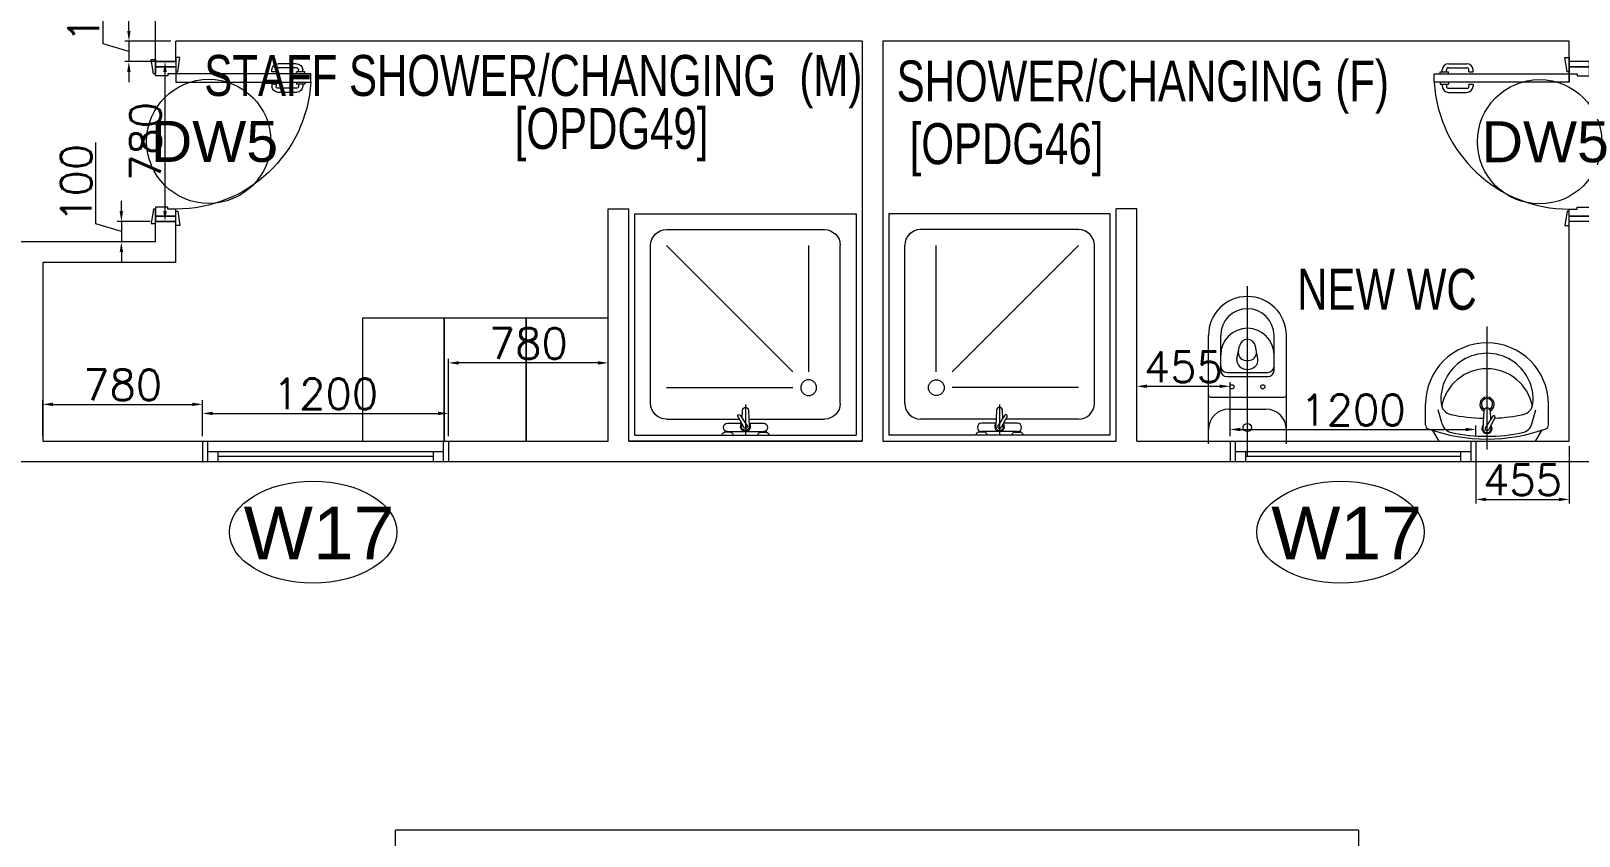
# Model space of a CAD drawing. Header units: millimetres. Extents: x -2143172 to 5255, y -610845 to 279739.
# Drawn here: x -1152191 to -1144635, y -584296 to -580365 of the extents above; entities that cross this region are included whole.
import ezdxf

# ---------------------------------------------------------------- set-up
doc = ezdxf.new("R2010")
doc.units = ezdxf.units.MM
doc.header["$LTSCALE"] = 30
doc.layers.get('0').update_dxf_attribs({"lineweight": 5})
doc.layers.get('Defpoints').update_dxf_attribs({"lineweight": 5})
for name, color, linetype, lineweight in [('72_EGR_BASE_TEXT', 7, 'Continuous', 5), ('Al Window tag', 5, 'Continuous', 5), ('Aluminum', 7, 'Continuous', 5), ('dims.', 152, 'Continuous', 5), ('DTAG', 20, 'Continuous', 9), ('LOADING', 163, 'Continuous', 5), ('SANIT', 250, 'Continuous', 5), ('Walls', 32, 'Continuous', 5)]:
    doc.layers.add(name, color=color, linetype=linetype, lineweight=lineweight)
doc.layers.add('Wooden Joinery', color=7, linetype='Continuous', lineweight=5, true_color=0x521300)
doc.styles.add('SIMPLEX', font='SIMPLEX.shx', dxfattribs={"height": 150})
doc.styles.add('TTLB-A0-JeddahDP$0$swis721', font='swiss.ttf')
doc.styles.add('X3G_ENTITY_2587E9', font='swisscl.ttf', dxfattribs={"height": 200})
doc.styles.add('X3G_ENTITY_2587EE', font='swisscl.ttf', dxfattribs={"height": 200})
doc.styles.add('X3G_ENTITY_2587F5', font='swisscl.ttf', dxfattribs={"height": 200})
doc.styles.add('X3G_ENTITY_258862', font='swisscl.ttf', dxfattribs={"height": 200})
doc.dimstyles.new('Buk', dxfattribs={"dimtxt": 150, "dimasz": 50, "dimexe": 20, "dimexo": 25, "dimgap": 20, "dimtad": 1, "dimdec": 0, "dimrnd": 5, "dimdsep": 46, "dimtxsty": 'SIMPLEX', "dimcen": 0, "dimdle": 20, "dimclrd": 256, "dimclre": 256, "dimclrt": 256, "dimadec": 0, "dimazin": 0, "dimtfac": 0.0075, "dimtdec": 0, "dimtmove": 1, "dimatfit": 2, "dimldrblk": 'ARCHTICK', "dimfxl": 1, "dimtolj": 1, "dimtzin": 0, "dimlwd": -1, "dimlwe": -1, "dimarcsym": 0})

# ---------------------------------------------------------------- blocks, each defined once
blk = doc.blocks.new('SHOWER TRAY 80x80')
at = {"layer": 'SANIT'}
for p, q in [((0, 0), (0, 0.8)), ((0.8, 0.8), (0, 0.8)), ((0.8, 0), (0.8, 0.8)), ((0.1143, 0.7429), (0.6857, 0.7429)), ((0.0571, 0.4124), (0.0571, 0.6857)), ((0.7429, 0.1143), (0.7429, 0.6857)), ((0.2286, 0.6286), (0.6857, 0.6286)), ((0.1714, 0.1143), (0.1714, 0.5714)), ((0.2286, 0.5714), (0.6857, 0.1143)), ((0.01, 0.455), (0.01, 0.475)), ((0.0163, 0.475), (0.01, 0.475)), ((0.0125, 0.455), (0.01, 0.455)), ((0.0125, 0.335), (0.0125, 0.465)), ((0.0425, 0.4133), (0.0425, 0.465)), ((0.11, 0.4), (0, 0.4)), ((0.0667, 0.3728), (0.0271, 0.3939)), ((0.0895, 0.4105), (0.0316, 0.4139)), ((0.0715, 0.3808), (0.0334, 0.4058)), ((0.01, 0.345), (0.01, 0.325)), ((0.0125, 0.345), (0.01, 0.345)), ((0.0407, 0.3866), (0.0316, 0.3861)), ((0.0425, 0.335), (0.0425, 0.3857)), ((0.0571, 0.1143), (0.0571, 0.3779)), ((0.0608, 0.3878), (0.0895, 0.3895)), ((0.0163, 0.325), (0.01, 0.325)), ((0.1143, 0.0571), (0.6857, 0.0571)), ((0, 0), (0.8, 0))]:
    blk.add_line(p, q, dxfattribs=at)
blk.add_circle((0.1714, 0.6286), 0.0286, dxfattribs=at)
for centre, radius, start, end in [((0.1143, 0.6857), 0.0571, 90, 180), ((0.6857, 0.6857), 0.0571, 360, 90), ((0, 0.475), 0.01, 0, 90), ((0, 0.455), 0.01, 270, 0), ((0.0275, 0.465), 0.015, 0, 180), ((0.03, 0.4), 0.0175, 49.632, 309.2526), ((0.03, 0.4), 0.014, 83.2671, 276.7329), ((0.03, 0.4), 0.00676, 54.0423, 244.5873), ((0.0895, 0.4), 0.0105, 270, 90), ((0, 0.345), 0.01, 0, 90), ((0.0691, 0.3768), 0.00467, 239.3148, 59.3148), ((0, 0.325), 0.01, 270, 0), ((0.0275, 0.335), 0.015, 180, 0), ((0.1143, 0.1143), 0.0571, 180, 270), ((0.6857, 0.1143), 0.0571, 270, 360)]:
    blk.add_arc(centre, radius, start, end, dxfattribs=at)
blk = doc.blocks.new('*D458')
at = {"layer": 'Defpoints', "color": 0, "transparency": 16777216}
for p in [(-1151484, -580415), (-1151713.4, -580515), (-1151484, -580515)]:
    blk.add_point(p, dxfattribs=at)
at = {"layer": 'dims.', "transparency": 16777216}
for p, q in [((-1151838.4, -580427.5), (-1151838.4, -580030.4)), ((-1151713.4, -580365), (-1151713.4, -580315)), ((-1151713.4, -580465), (-1151838.4, -580427.5)), ((-1151713.4, -580415), (-1151713.4, -580515)), ((-1151713.4, -580415), (-1151713.4, -580515)), ((-1151713.4, -580565), (-1151713.4, -580615))]:
    blk.add_line(p, q, dxfattribs=at)
at = {"layer": 'dims.', "linetype": 'Continuous', "transparency": 16777216}
for p, q in [((-1151509, -580415), (-1151733.4, -580415)), ((-1151509, -580515), (-1151733.4, -580515))]:
    blk.add_line(p, q, dxfattribs=at)
at = {"layer": 'dims.', "transparency": 16777216}
for points in [[(-1151721.7, -580365), (-1151705, -580365), (-1151713.4, -580415)], [(-1151721.7, -580565), (-1151705, -580565), (-1151713.4, -580515)]]:
    blk.add_solid(points, dxfattribs=at)
at = {"layer": 'dims.', "transparency": 16777216, "insert": (-1151933.4, -580228.9), "char_height": 150, "attachment_point": 5, "rotation": 90, "style": 'SIMPLEX'}
blk.add_mtext('\\A1;100', dxfattribs=at)
blk = doc.blocks.new('_ArchTick')
at = {"color": 0, "linetype": 'ByBlock', "const_width": 0.15}
blk.add_lwpolyline([(-0.5, -0.5), (0.5, 0.5)], dxfattribs=at)
blk = doc.blocks.new('*D459')
at = {"layer": 'Defpoints', "color": 0, "transparency": 16777216}
for p in [(-1151534, -580515), (-1151537.3, -581295), (-1151534, -581295)]:
    blk.add_point(p, dxfattribs=at)
at = {"layer": 'dims.', "linetype": 'Continuous', "transparency": 16777216}
for p, q in [((-1151559, -580515), (-1151557.3, -580515)), ((-1151559, -581295), (-1151557.3, -581295))]:
    blk.add_line(p, q, dxfattribs=at)
at = {"layer": 'dims.', "transparency": 16777216}
blk.add_line((-1151537.3, -580565), (-1151537.3, -581245), dxfattribs=at)
for points in [[(-1151545.6, -580565), (-1151529, -580565), (-1151537.3, -580515)], [(-1151545.6, -581245), (-1151529, -581245), (-1151537.3, -581295)]]:
    blk.add_solid(points, dxfattribs=at)
at = {"layer": 'dims.', "transparency": 16777216, "insert": (-1151632.3, -580905), "char_height": 150, "attachment_point": 5, "rotation": 90, "style": 'SIMPLEX'}
blk.add_mtext('\\A1;780', dxfattribs=at)
blk = doc.blocks.new('*D460')
at = {"layer": 'Defpoints', "color": 0, "transparency": 16777216}
for p in [(-1151584, -581295), (-1151750.2, -581395), (-1151584, -581395)]:
    blk.add_point(p, dxfattribs=at)
at = {"layer": 'dims.', "transparency": 16777216}
for p, q in [((-1151875.2, -581307.5), (-1151875.2, -580910.4)), ((-1151750.2, -581245), (-1151750.2, -581195)), ((-1151750.2, -581345), (-1151875.2, -581307.5)), ((-1151750.2, -581295), (-1151750.2, -581395)), ((-1151750.2, -581295), (-1151750.2, -581395)), ((-1151750.2, -581445), (-1151750.2, -581495))]:
    blk.add_line(p, q, dxfattribs=at)
at = {"layer": 'dims.', "linetype": 'Continuous', "transparency": 16777216}
for p, q in [((-1151609, -581295), (-1151770.2, -581295)), ((-1151609, -581395), (-1151770.2, -581395))]:
    blk.add_line(p, q, dxfattribs=at)
at = {"layer": 'dims.', "transparency": 16777216}
for points in [[(-1151758.6, -581245), (-1151741.9, -581245), (-1151750.2, -581295)], [(-1151758.6, -581445), (-1151741.9, -581445), (-1151750.2, -581395)]]:
    blk.add_solid(points, dxfattribs=at)
at = {"layer": 'dims.', "transparency": 16777216, "insert": (-1151970.2, -581108.9), "char_height": 150, "attachment_point": 5, "rotation": 90, "style": 'SIMPLEX'}
blk.add_mtext('\\A1;100', dxfattribs=at)
blk = doc.blocks.new('*D461')
at = {"layer": 'Defpoints', "color": 0, "transparency": 16777216}
for p in [(-1151354, -582188.4), (-1152134, -582368.1), (-1151354, -582368.1)]:
    blk.add_point(p, dxfattribs=at)
at = {"layer": 'dims.', "linetype": 'Continuous', "transparency": 16777216}
for p, q in [((-1152134, -582343.1), (-1152134, -582168.4)), ((-1151354, -582343.1), (-1151354, -582168.4))]:
    blk.add_line(p, q, dxfattribs=at)
at = {"layer": 'dims.', "transparency": 16777216}
blk.add_line((-1152084, -582188.4), (-1151404, -582188.4), dxfattribs=at)
for points in [[(-1152084, -582180), (-1152084, -582196.7), (-1152134, -582188.4)], [(-1151404, -582180), (-1151404, -582196.7), (-1151354, -582188.4)]]:
    blk.add_solid(points, dxfattribs=at)
at = {"layer": 'dims.', "transparency": 16777216, "insert": (-1151744, -582093.4), "char_height": 150, "attachment_point": 5, "style": 'SIMPLEX'}
blk.add_mtext('\\A1;780', dxfattribs=at)
blk = doc.blocks.new('*D462')
at = {"layer": 'Defpoints', "color": 0, "transparency": 16777216}
for p in [(-1150154, -582232.6), (-1151354, -582368.1), (-1150154, -582368.1)]:
    blk.add_point(p, dxfattribs=at)
at = {"layer": 'dims.', "linetype": 'Continuous', "transparency": 16777216}
for p, q in [((-1151354, -582343.1), (-1151354, -582212.6)), ((-1150154, -582343.1), (-1150154, -582212.6))]:
    blk.add_line(p, q, dxfattribs=at)
at = {"layer": 'dims.', "transparency": 16777216}
blk.add_line((-1151304, -582232.6), (-1150204, -582232.6), dxfattribs=at)
for points in [[(-1151304, -582224.3), (-1151304, -582241), (-1151354, -582232.6)], [(-1150204, -582224.3), (-1150204, -582241), (-1150154, -582232.6)]]:
    blk.add_solid(points, dxfattribs=at)
at = {"layer": 'dims.', "transparency": 16777216, "insert": (-1150754, -582137.6), "char_height": 150, "attachment_point": 5, "style": 'SIMPLEX'}
blk.add_mtext('\\A1;1200', dxfattribs=at)
blk = doc.blocks.new('*D463')
at = {"layer": 'Defpoints', "color": 0, "transparency": 16777216}
for p in [(-1150154, -581986.1), (-1150154, -582368.1), (-1149374, -582368.1)]:
    blk.add_point(p, dxfattribs=at)
at = {"layer": 'dims.', "linetype": 'Continuous', "transparency": 16777216}
for p, q in [((-1150154, -582343.1), (-1150154, -581966.1)), ((-1149374, -582343.1), (-1149374, -581966.1))]:
    blk.add_line(p, q, dxfattribs=at)
at = {"layer": 'dims.', "transparency": 16777216}
blk.add_line((-1149424, -581986.1), (-1150104, -581986.1), dxfattribs=at)
for points in [[(-1150104, -581977.8), (-1150104, -581994.4), (-1150154, -581986.1)], [(-1149424, -581977.8), (-1149424, -581994.4), (-1149374, -581986.1)]]:
    blk.add_solid(points, dxfattribs=at)
at = {"layer": 'dims.', "transparency": 16777216, "insert": (-1149764, -581891.1), "char_height": 150, "attachment_point": 5, "style": 'SIMPLEX'}
blk.add_mtext('\\A1;780', dxfattribs=at)
blk = doc.blocks.new('*D464')
at = {"layer": 'Defpoints', "color": 0, "transparency": 16777216}
for p in [(-1146339, -582100.2), (-1146794, -582368.1), (-1146339, -582368.1)]:
    blk.add_point(p, dxfattribs=at)
at = {"layer": 'dims.', "linetype": 'Continuous', "transparency": 16777216}
for p, q in [((-1146794, -582343.1), (-1146794, -582080.2)), ((-1146339, -582343.1), (-1146339, -582080.2))]:
    blk.add_line(p, q, dxfattribs=at)
at = {"layer": 'dims.', "transparency": 16777216}
blk.add_line((-1146744, -582100.2), (-1146389, -582100.2), dxfattribs=at)
for points in [[(-1146744, -582091.8), (-1146744, -582108.5), (-1146794, -582100.2)], [(-1146389, -582091.8), (-1146389, -582108.5), (-1146339, -582100.2)]]:
    blk.add_solid(points, dxfattribs=at)
at = {"layer": 'dims.', "transparency": 16777216, "insert": (-1146566.5, -582005.2), "char_height": 150, "attachment_point": 5, "style": 'SIMPLEX'}
blk.add_mtext('\\A1;455', dxfattribs=at)
blk = doc.blocks.new('*D465')
at = {"layer": 'Defpoints', "color": 0, "transparency": 16777216}
for p in [(-1145139, -582311), (-1146339, -582368.1), (-1145139, -582368.1)]:
    blk.add_point(p, dxfattribs=at)
at = {"layer": 'dims.', "linetype": 'Continuous', "transparency": 16777216}
for p, q in [((-1146339, -582343.1), (-1146339, -582291)), ((-1145139, -582343.1), (-1145139, -582291))]:
    blk.add_line(p, q, dxfattribs=at)
at = {"layer": 'dims.', "transparency": 16777216}
blk.add_line((-1146289, -582311), (-1145189, -582311), dxfattribs=at)
for points in [[(-1146289, -582302.7), (-1146289, -582319.3), (-1146339, -582311)], [(-1145189, -582302.7), (-1145189, -582319.3), (-1145139, -582311)]]:
    blk.add_solid(points, dxfattribs=at)
at = {"layer": 'dims.', "transparency": 16777216, "insert": (-1145739, -582216), "char_height": 150, "attachment_point": 5, "style": 'SIMPLEX'}
blk.add_mtext('\\A1;1200', dxfattribs=at)
blk = doc.blocks.new('*D466')
at = {"layer": 'Defpoints', "color": 0, "transparency": 16777216}
for p in [(-1145139, -582368.1), (-1144684, -582368.1), (-1144684, -582652.6)]:
    blk.add_point(p, dxfattribs=at)
at = {"layer": 'dims.', "linetype": 'Continuous', "transparency": 16777216}
for p, q in [((-1145139, -582393.1), (-1145139, -582672.6)), ((-1144684, -582393.1), (-1144684, -582672.6))]:
    blk.add_line(p, q, dxfattribs=at)
at = {"layer": 'dims.', "transparency": 16777216}
blk.add_line((-1145089, -582652.6), (-1144734, -582652.6), dxfattribs=at)
for points in [[(-1145089, -582644.3), (-1145089, -582660.9), (-1145139, -582652.6)], [(-1144734, -582644.3), (-1144734, -582660.9), (-1144684, -582652.6)]]:
    blk.add_solid(points, dxfattribs=at)
at = {"layer": 'dims.', "transparency": 16777216, "insert": (-1144911.5, -582557.6), "char_height": 150, "attachment_point": 5, "style": 'SIMPLEX'}
blk.add_mtext('\\A1;455', dxfattribs=at)
blk = doc.blocks.new('A$C72370EFE')
at = {"layer": 'Wooden Joinery'}
for p, q in [((-0.05, -0.07), (-0.05, -0.16)), ((-0.03, -0.07), (-0.03, -0.16)), ((-0.01, -0.04), (-0.02, -0.04)), ((-0.01, -0.06), (-0.02, -0.06)), ((-0.01, -0.03), (-0.01, -0.07)), ((0, -0.03), (-0.01, -0.03)), ((0, -0.07), (-0.01, -0.07)), ((0.04, -0.03), (0.05, -0.03)), ((0.04, -0.07), (0.05, -0.07)), ((0.05, -0.03), (0.05, -0.07)), ((0.05, -0.04), (0.06, -0.04)), ((0.05, -0.06), (0.06, -0.06)), ((0.07, -0.07), (0.07, -0.16)), ((0.09, -0.07), (0.09, -0.16)), ((-0.01, -0.17), (-0.02, -0.17)), ((-0.01, -0.19), (-0.02, -0.19)), ((-0.01, -0.17), (-0.01, -0.19)), ((0.05, -0.17), (0.06, -0.17)), ((0.05, -0.17), (0.05, -0.19)), ((0.05, -0.19), (0.06, -0.19))]:
    blk.add_line(p, q, dxfattribs=at)
for centre, radius, start, end in [((-0.02, -0.07), 0.03, 90, 180), ((-0.02, -0.07), 0.01, 90, 180), ((0.06, -0.07), 0.03, 0, 90), ((0.06, -0.07), 0.01, 0, 90), ((-0.02, -0.16), 0.03, 180, 270), ((-0.02, -0.16), 0.01, 180, 270), ((0.06, -0.16), 0.01, 270, 0), ((0.06, -0.16), 0.03, 270, 0)]:
    blk.add_arc(centre, radius, start, end, dxfattribs=at)
blk = doc.blocks.new('A$C268A7CF0')
at = {"layer": 'Wooden Joinery'}
for points in [[(80, 758.8), (80, 768.8), (10, 778.8), (10, 758.8)], [(740, 758.8), (740, 768.8), (810, 778.8), (810, 758.8)], [(70, 658.8), (70, 648.8), (0, 638.8), (0, 658.8)], [(120, 658.8), (120, 0), (80, 0), (80, 658.8)], [(750, 658.8), (750, 648.8), (820, 638.8), (820, 658.8)]]:
    blk.add_lwpolyline(points, close=True, dxfattribs=at)
for points in [[(45, 658.8), (45, 758.8), (20, 758.8), (20, 658.8), (45, 658.8)], [(45, 658.8), (80, 658.8), (80, 698.8), (90, 698.8), (90, 758.8), (45, 758.8), (45, 658.8)], [(775, 658.8), (740, 658.8), (740, 698.8), (730, 698.8), (730, 758.8), (775, 758.8), (775, 658.8)], [(775, 658.8), (775, 758.8), (800, 758.8), (800, 658.8), (775, 658.8)]]:
    blk.add_lwpolyline(points, dxfattribs=at)
blk.add_arc((80, 658.8), 660, 273.4748, 0, dxfattribs=at)
at = {"layer": 'Wooden Joinery', "xscale": 999.9999999998854, "yscale": 999.9999999998854, "zscale": 999.9999999998854, "rotation": 180}
blk.add_blockref('A$C72370EFE', (120, 0), dxfattribs=at)
blk = doc.blocks.new('A$C37be4daf')
at = {"layer": 'Aluminum', "color": 5}
for p, q in [((1416, 598.2), (216, 598.2)), ((241, 498.2), (241, 598.2)), ((1391, 548.2), (241, 548.2)), ((291, 548.2), (291, 598.2)), ((291, 573.2), (1341, 573.2)), ((1341, 548.2), (1341, 598.2)), ((1391, 498.2), (1391, 598.2)), ((1416, 498.2), (216, 498.2))]:
    blk.add_line(p, q, dxfattribs=at)
at = {"layer": 'Walls'}
for p, q in [((216, 498.2), (216, 598.2)), ((1416, 498.2), (1416, 598.2))]:
    blk.add_line(p, q, dxfattribs=at)
blk = doc.blocks.new('A$C5CCD2EA3')
at = {"layer": 'Al Window tag'}
blk.add_ellipse((0, 0), major_axis=(408.6, 0), ratio=0.610025, dxfattribs=at)
at = {"layer": 'Al Window tag', "insert": (-338.2, 123.8, 0), "char_height": 256, "attachment_point": 1, "style": 'TTLB-A0-JeddahDP$0$swis721'}
blk.add_mtext_dynamic_manual_height_columns('W17', width=1569.457, gutter_width=9406.5, heights=[480.3], dxfattribs=at)
blk = doc.blocks.new('A$C7D457CF3')
at = {"layer": 'DTAG'}
blk.add_circle((0, 0), 303.3, dxfattribs=at)
at = {"layer": 'DTAG', "insert": (-282.4, 100), "char_height": 200, "width": 6547.939, "attachment_point": 1, "style": 'TTLB-A0-JeddahDP$0$swis721'}
blk.add_mtext('DW5', dxfattribs=at)

msp = doc.modelspace()

# ---------------------------------------------------------------- linework, layer by layer
at = {"layer": 'Aluminum', "color": 61, "true_color": 0xedee99}
for p, q in [((-1145272.8, -580525, 0.1), (-1145182.8, -580525, 0.1)), ((-1145312.8, -580565, 0.1), (-1145272.8, -580565, 0.1)), ((-1145312.8, -580575, 0.1), (-1145312.8, -580565, 0.1)), ((-1145302.8, -580565, 0.1), (-1145302.8, -580555, 0.1)), ((-1145282.8, -580565, 0.1), (-1145282.8, -580555, 0.1)), ((-1145272.8, -580545, 0.1), (-1145182.8, -580545, 0.1)), ((-1145272.8, -580575, 0.1), (-1145272.8, -580565, 0.1)), ((-1145172.8, -580565, 0.1), (-1145172.8, -580555, 0.1)), ((-1145172.8, -580565, 0.1), (-1145152.8, -580565, 0.1)), ((-1145152.8, -580565, 0.1), (-1145152.8, -580555, 0.1)), ((-1145312.8, -580615, 0.1), (-1145312.8, -580625, 0.1)), ((-1145312.8, -580625, 0.1), (-1145272.8, -580625, 0.1)), ((-1145302.8, -580625, 0.1), (-1145302.8, -580635, 0.1)), ((-1145282.8, -580625, 0.1), (-1145282.8, -580635, 0.1)), ((-1145272.8, -580615, 0.1), (-1145272.8, -580625, 0.1)), ((-1145272.8, -580645, 0.1), (-1145182.8, -580645, 0.1)), ((-1145272.8, -580665, 0.1), (-1145182.8, -580665, 0.1)), ((-1145172.8, -580625, 0.1), (-1145172.8, -580635, 0.1)), ((-1145172.8, -580625, 0.1), (-1145152.8, -580625, 0.1)), ((-1145152.8, -580625, 0.1), (-1145152.8, -580635, 0.1))]:
    msp.add_line(p, q, dxfattribs=at)
at = {"layer": 'Aluminum', "color": 61, "true_color": 0xedee99, "elevation": 0.1}
for points in [[(-1144684, -580565), (-1144694, -580565), (-1144704, -580495), (-1144684, -580495)], [(-1144684, -580615), (-1145342.8, -580615), (-1145342.8, -580575), (-1144684, -580575)], [(-1144684, -581245), (-1144694, -581245), (-1144704, -581315), (-1144684, -581315)]]:
    msp.add_lwpolyline(points, close=True, dxfattribs=at)
for points in [[(-1144684, -580540), (-1144584, -580540), (-1144584, -580515), (-1144684, -580515), (-1144684, -580540)], [(-1144684, -580540), (-1144684, -580575), (-1144644, -580575), (-1144644, -580585), (-1144584, -580585), (-1144584, -580540), (-1144684, -580540)], [(-1144684, -581270), (-1144684, -581235), (-1144644, -581235), (-1144644, -581225), (-1144584, -581225), (-1144584, -581270), (-1144684, -581270)], [(-1144684, -581270), (-1144584, -581270), (-1144584, -581295), (-1144684, -581295), (-1144684, -581270)]]:
    msp.add_lwpolyline(points, dxfattribs=at)
at = {"layer": 'Aluminum', "color": 61, "true_color": 0xedee99}
for centre, radius, start, end in [((-1145272.8, -580555, 0.1), 30, 90, 180), ((-1145182.8, -580555, 0.1), 30, 0, 90), ((-1145272.8, -580555, 0.1), 10, 90, 180), ((-1145182.8, -580555, 0.1), 10, 0, 90), ((-1144684, -580575, 0.1), 660, 183.4748, 270), ((-1145272.8, -580635, 0.1), 30, 180, 270), ((-1145272.8, -580635, 0.1), 10, 180, 270), ((-1145182.8, -580635, 0.1), 10, 270, 0), ((-1145182.8, -580635, 0.1), 30, 270, 0)]:
    msp.add_arc(centre, radius, start, end, dxfattribs=at)
at = {"layer": 'LOADING', "elevation": 0.1}
for points in [[(-1150574, -582368.1), (-1150174, -582368.1), (-1150174, -581768.1), (-1150574, -581768.1)], [(-1150174, -582368.1), (-1149774, -582368.1), (-1149774, -581768.1), (-1150174, -581768.1)], [(-1149774, -582368.1), (-1149374, -582368.1), (-1149374, -581768.1), (-1149774, -581768.1)]]:
    msp.add_lwpolyline(points, close=True, dxfattribs=at)
at = {"layer": 'SANIT'}
for p, q in [((-1148004, -581258.1, 0.1), (-1148004, -582338.1, 0.1)), ((-1146924, -581258.1, 0.1), (-1148004, -581258.1, 0.1)), ((-1146924, -582338.1, 0.1), (-1146924, -581258.1, 0.1)), ((-1147078.3, -581335.3, 0.1), (-1147849.7, -581335.3, 0.1)), ((-1147926.9, -582183.8, 0.1), (-1147926.9, -581412.4, 0.1)), ((-1147772.6, -582029.6, 0.1), (-1147772.6, -581412.4, 0.1)), ((-1147695.5, -582029.6, 0.1), (-1147078.3, -581412.4, 0.1)), ((-1147001.2, -582183.8, 0.1), (-1147001.2, -581412.4, 0.1)), ((-1146254.1, -582441.6, 0.1), (-1146254.1, -581611.6, 0.1)), ((-1145084.6, -582408.1, 0.1), (-1145084.6, -581808.1, 0.1)), ((-1146444.1, -582381.6, 0.1), (-1146444.1, -581851.6, 0.1)), ((-1146384.1, -582022.6, 0.1), (-1146384.1, -581851.6, 0.1)), ((-1146124.1, -582022.6, 0.1), (-1146124.1, -581851.6, 0.1)), ((-1146064.1, -582381.6, 0.1), (-1146064.1, -581851.6, 0.1)), ((-1146305.1, -581966.1, 0.1), (-1146293.4, -581903.5, 0.1)), ((-1146203.1, -581966.1, 0.1), (-1146214.8, -581903.5, 0.1)), ((-1146354.1, -582032.6, 0.1), (-1146154.1, -582032.6, 0.1)), ((-1147078.3, -582106.7, 0.1), (-1147695.5, -582106.7, 0.1)), ((-1146354.1, -582052.6, 0.1), (-1146154.1, -582052.6, 0.1)), ((-1146434.1, -582152.6, 0.1), (-1146074.1, -582152.6, 0.1)), ((-1145321.1, -582128.7, 0.1), (-1145321.1, -582128.7, 0.1)), ((-1147480.8, -582261, 0.1), (-1147849.7, -582261, 0.1)), ((-1147478.2, -582217.3, 0.1), (-1147482.8, -582295.4, 0.1)), ((-1147438.1, -582241.6, 0.1), (-1147471.9, -582293, 0.1)), ((-1147464, -582189.6, 0.1), (-1147464, -582338.1, 0.1)), ((-1147427.3, -582248, 0.1), (-1147455.8, -582301.5, 0.1)), ((-1147447.6, -582256, 0.1), (-1147449.9, -582217.3, 0.1)), ((-1147078.3, -582261, 0.1), (-1147434.2, -582261, 0.1)), ((-1146344.1, -582211.6, 0.1), (-1146164.1, -582211.6, 0.1)), ((-1145384.6, -582289.2, 0.1), (-1145384.6, -582188.1, 0.1)), ((-1145303.1, -582284, 0.1), (-1145322.9, -582214.4, 0.1)), ((-1145099.6, -582220.8, 0.1), (-1145104.5, -582304.1, 0.1)), ((-1145057.2, -582247.2, 0.1), (-1145092.4, -582300.8, 0.1)), ((-1145045.7, -582254, 0.1), (-1145075.9, -582310.6, 0.1)), ((-1145069.6, -582220.8, 0.1), (-1145067.2, -582262.4, 0.1)), ((-1144866.1, -582284, 0.1), (-1144846.3, -582214.4, 0.1)), ((-1144784.6, -582289.2, 0.1), (-1144784.6, -582188.1, 0.1)), ((-1146924, -582338.1, 0.1), (-1148004, -582338.1, 0.1)), ((-1147565.3, -582316.1, 0.1), (-1147565.3, -582324.6, 0.1)), ((-1147538.3, -582324.6, 0.1), (-1147565.3, -582324.6, 0.1)), ((-1147481.9, -582280.7, 0.1), (-1147551.8, -582280.7, 0.1)), ((-1147376.3, -582321.2, 0.1), (-1147551.8, -582321.2, 0.1)), ((-1147538.3, -582321.2, 0.1), (-1147538.3, -582324.6, 0.1)), ((-1147446, -582283.1, 0.1), (-1147445.3, -582295.4, 0.1)), ((-1147376.3, -582280.7, 0.1), (-1147444.7, -582280.7, 0.1)), ((-1147389.8, -582321.2, 0.1), (-1147389.8, -582324.6, 0.1)), ((-1147389.8, -582324.6, 0.1), (-1147362.8, -582324.6, 0.1)), ((-1147362.8, -582316.1, 0.1), (-1147362.8, -582324.6, 0.1)), ((-1145350.4, -582315.3, 0.1), (-1145320.4, -582368.1, 0.1)), ((-1145065.5, -582291.1, 0.1), (-1145064.7, -582304.1, 0.1)), ((-1144818.8, -582315.3, 0.1), (-1144848.8, -582368.1, 0.1)), ((-1145320.4, -582368.1, 0.1), (-1144848.8, -582368.1, 0.1))]:
    msp.add_line(p, q, dxfattribs=at)
for centre, radius in [((-1147772.6, -582106.7, 0.1), 38.6), ((-1146329.4, -582102.6, 0.1), 10), ((-1146178.9, -582102.6, 0.1), 10), ((-1146254.1, -582301.6, 0.1), 20)]:
    msp.add_circle(centre, radius, dxfattribs=at)
for centre, radius, start, end in [((-1147849.7, -581412.4, 0.1), 77.1, 90, 180), ((-1147078.3, -581412.4, 0.1), 77.1, 0, 90), ((-1146254.1, -581851.6, 0.1), 190, 0, 180), ((-1146254.1, -581851.6, 0.1), 130, 0, 180), ((-1146254.1, -581947, 0.1), 130, 0, 180), ((-1146254.1, -581910.9, 0.1), 40, 10.57115, 169.42885), ((-1146258.5, -581934.5, 0.1), 40, 169.42885, 256.41759), ((-1146249.7, -581934.5, 0.1), 40, 283.58241, 10.57115), ((-1145084.6, -582188.1, 0.1), 300, 0, 180), ((-1145084.6, -582164.2, 0.1), 225.2, 354.81422, 185.18579), ((-1146354.1, -582002.6, 0.1), 30, 180, 270), ((-1146354.1, -582022.6, 0.1), 30, 180, 270), ((-1146265.8, -581973.4, 0.1), 40, 169.42885, 231.52497), ((-1146254.1, -581958.7, 0.1), 58.8, 231.52497, 308.47503), ((-1146254.1, -581916.2, 0.1), 58.8, 256.41759, 283.58241), ((-1146242.4, -581973.4, 0.1), 40, 308.47503, 10.57115), ((-1146154.1, -582002.6, 0.1), 30, 270, 0), ((-1146154.1, -582022.6, 0.1), 30, 270, 0), ((-1145084.6, -582239.9, 0.1), 225.2, 10.60973, 169.39027), ((-1147849.7, -582183.8, 0.1), 77.1, 180, 270), ((-1147078.3, -582183.8, 0.1), 77.1, 270, 0), ((-1146434.1, -582142.6, 0.1), 10, 180, 270), ((-1146074.1, -582142.6, 0.1), 10, 270, 0), ((-1145249.1, -582179.2, 0.1), 60, 185.18579, 257.91174), ((-1145084.6, -582188.1, 0.1), 35, 295.31059, 244.68941), ((-1145084.6, -582188.1, 0.1), 27.5, 297.14957, 242.85043), ((-1144920.1, -582179.2, 0.1), 60, 282.08826, 354.81422), ((-1147464, -582217.3, 0.1), 14.2, 0, 180), ((-1147432.7, -582244.8, 0.1), 6.3, 329.31481, 149.31481), ((-1146344.1, -582311.6, 0.1), 100, 90, 180), ((-1146164.1, -582311.6, 0.1), 100, 0, 90), ((-1145084.6, -581410.9, 0.1), 845.7, 257.91174, 268.84284), ((-1145084.6, -582220.8, 0.1), 15, 0, 180), ((-1145084.6, -581410.9, 0.1), 845.7, 271.15602, 271.45144), ((-1145051.4, -582250.6, 0.1), 6.66, 329.31481, 149.31481), ((-1145084.6, -581410.9, 0.1), 845.7, 272.57255, 282.08826), ((-1147565.3, -582338.1, 0.1), 13.5, 90, 180), ((-1147551.8, -582301, 0.1), 20.3, 90, 270), ((-1147538.3, -582338.1, 0.1), 13.5, 0, 90), ((-1147464, -582297.6, 0.1), 23.6, 139.63201, 39.25255), ((-1147464, -582297.6, 0.1), 18.9, 173.26708, 6.73292), ((-1147464, -582297.6, 0.1), 9.13, 144.04228, 334.58733), ((-1147389.8, -582338.1, 0.1), 13.5, 90, 180), ((-1147376.3, -582301, 0.1), 20.3, 270, 90), ((-1147362.8, -582338.1, 0.1), 13.5, 0, 90), ((-1145364.6, -582289.2, 0.1), 20, 180, 250.17712), ((-1145084.6, -581512.4, 0.1), 845.7, 250.17712, 289.82288), ((-1145245.4, -582267.6, 0.1), 60, 195.92061, 258.19138), ((-1145084.6, -581498.5, 0.1), 845.7, 258.19138, 281.80862), ((-1145084.6, -582306.5, 0.1), 25, 139.63202, 39.25255), ((-1145084.6, -582306.5, 0.1), 20, 173.31799, 6.73292), ((-1145084.6, -582306.5, 0.1), 9.66, 144.04228, 334.58733), ((-1144923.8, -582267.6, 0.1), 60, 281.80862, 344.07939), ((-1144804.6, -582289.2, 0.1), 20, 289.82288, 0)]:
    msp.add_arc(centre, radius, start, end, dxfattribs=at)
at = {"layer": 'Walls'}
for p, q in [((-1151584, -580515, 0.1), (-1151584, -577415, 0.1)), ((-1151484, -580515, 0.1), (-1151484, -580415, 0.1)), ((-1148134, -580415, 0.1), (-1151484, -580415, 0.1)), ((-1148134, -580415, 0.1), (-1148134, -582368.1, 0.1)), ((-1144684, -580415, 0.1), (-1148034, -580415, 0.1)), ((-1148034, -580415, 0.1), (-1148034, -582368.1, 0.1)), ((-1144684, -580415, 0.1), (-1148034, -580415, 0.1)), ((-1144684, -580615, 0.1), (-1144684, -580415, 0.1)), ((-1144684, -580615, 0.1), (-1144684, -580415, 0.1)), ((-1144684, -580515, 0.1), (-1144684, -580415, 0.1)), ((-1151484, -580515, 0.1), (-1151584, -580515, 0.1)), ((-1149374, -581233.1, 0.1), (-1149274, -581233.1, 0.1)), ((-1149374, -582368.1, 0.1), (-1149374, -581233.1, 0.1)), ((-1149274, -582368.1, 0.1), (-1149274, -581233.1, 0.1)), ((-1146794, -581233.1, 0.1), (-1146894, -581233.1, 0.1)), ((-1146894, -582368.1, 0.1), (-1146894, -581233.1, 0.1)), ((-1146794, -582368.1, 0.1), (-1146794, -581233.1, 0.1)), ((-1144684, -582268.1, 0.1), (-1144684, -581235, 0.1)), ((-1151584, -581395, 0.1), (-1151584, -581295, 0.1)), ((-1151484, -581295, 0.1), (-1151584, -581295, 0.1)), ((-1151484, -581495, 0.1), (-1151484, -581295, 0.1)), ((-1151584, -581395, 0.1), (-1152784, -581395, 0.1)), ((-1152134, -581495, 0.1), (-1152134, -582368.1, 0.1)), ((-1151484, -581495, 0.1), (-1152134, -581495, 0.1)), ((-1144684, -582368.1, 0.1), (-1144684, -582268.1, 0.1)), ((-1152134, -582368.1, 0.1), (-1149374, -582368.1, 0.1)), ((-1149274, -582368.1, 0.1), (-1148134, -582368.1, 0.1)), ((-1148134, -582368.1, 0.1), (-1149274, -582368.1, 0.1)), ((-1148034, -582368.1, 0.1), (-1146894, -582368.1, 0.1)), ((-1146794, -582368.1, 0.1), (-1144684, -582368.1, 0.1)), ((-1164029, -582468.1, 0.1), (-1138344, -582468.1, 0.1)), ((-1145712.5, -584268.1, 0.1), (-1150412.5, -584268.1, 0.1)), ((-1150412.5, -586788.1, 0.1), (-1150412.5, -584268.1, 0.1)), ((-1145712.5, -584268.1, 0.1), (-1145712.5, -594388.1, 0.1))]:
    msp.add_line(p, q, dxfattribs=at)

# ---------------------------------------------------------------- block references
at = {"rotation": 180}
for p in [(-1149938, -581869.9, 0.1), (-1144923, -581869.9, 0.1)]:
    msp.add_blockref('A$C37be4daf', p, dxfattribs=at)
at = {"layer": 'Al Window tag'}
for p in [(-1150814.5, -582812.4), (-1145799.5, -582812.4)]:
    msp.add_blockref('A$C5CCD2EA3', p, dxfattribs=at)
at = {"layer": 'DTAG'}
for p in [(-1151323.6, -580904.5), (-1144828.1, -580906.2)]:
    msp.add_blockref('A$C7D457CF3', p, dxfattribs=at)
at = {"layer": 'SANIT', "yscale": 1350.000000000878, "zscale": 1350.000000000878}
for p, xscale, rotation in [((-1149244, -582338.1, 0.1), -1350.000000000878, 270), ((-1146924, -582338.1, 0.1), 1350.000000000878, 90.00000000000001)]:
    msp.add_blockref('SHOWER TRAY 80x80', p, dxfattribs=dict(at, xscale=xscale, rotation=rotation))
at = {"layer": 'Wooden Joinery', "xscale": -1, "rotation": 90}
msp.add_blockref('A$C268A7CF0', (-1150825.2, -580495, 0.1), dxfattribs=at)

# ---------------------------------------------------------------- texts
at = {"layer": '72_EGR_BASE_TEXT', "style": 'X3G_ENTITY_2587F5'}
msp.add_text('NEW WC', height=200, dxfattribs=at).set_placement((-1146011.4, -581726.3, 0.1))
at = {"layer": '72_EGR_BASE_TEXT', "char_height": 200, "attachment_point": 2}
for s, insert, style in [('STAFF SHOWER/CHANGING  (M)', (-1149739.4, -580482.4, 0.1), 'X3G_ENTITY_258862'), ('SHOWER/CHANGING (F)', (-1146764.7, -580509.5, 0.1), 'X3G_ENTITY_258862'), ('[OPDG49]', (-1149357.5, -580741.2, 0.1), 'X3G_ENTITY_2587EE'), ('[OPDG46]', (-1147429.8, -580815.4, 0.1), 'X3G_ENTITY_2587E9')]:
    msp.add_mtext(s, dxfattribs=dict(at, insert=insert, style=style))

# ---------------------------------------------------------------- dimensions: what is measured, and where the dimension line sits
at = {"layer": 'dims.'}
for base, p1, p2, picture, middle in [((-1151713.4, -580515, 0.1), (-1151484, -580415, 0.1), (-1151484, -580515, 0.1), '*D458', (-1151933.4, -580407.5, 0.1)), ((-1151537.3, -581295, 0.1), (-1151534, -580515, 0.1), (-1151534, -581295, 0.1), '*D459', (-1151632.3, -580905, 0.1)), ((-1151750.2, -581395, 0.1), (-1151584, -581295, 0.1), (-1151584, -581395, 0.1), '*D460', (-1151970.2, -581287.5, 0.1))]:
    dim = msp.add_linear_dim(base=base, p1=p1, p2=p2, angle=90, dimstyle='Buk', dxfattribs=at)
    dim.commit()
    dim.dimension.update_dxf_attribs({"geometry": picture, "text_midpoint": middle})
for base, p1, p2, picture, middle in [((-1150154, -581986.1, 0.1), (-1149374, -582368.1, 0.1), (-1150154, -582368.1, 0.1), '*D463', (-1149764, -581891.1, 0.1)), ((-1146339, -582100.2, 0.1), (-1146794, -582368.1, 0.1), (-1146339, -582368.1, 0.1), '*D464', (-1146566.5, -582005.2, 0.1)), ((-1151354, -582188.4, 0.1), (-1152134, -582368.1, 0.1), (-1151354, -582368.1, 0.1), '*D461', (-1151744, -582093.4, 0.1)), ((-1150154, -582232.6, 0.1), (-1151354, -582368.1, 0.1), (-1150154, -582368.1, 0.1), '*D462', (-1150754, -582137.6, 0.1)), ((-1145139, -582311, 0.1), (-1146339, -582368.1, 0.1), (-1145139, -582368.1, 0.1), '*D465', (-1145739, -582216, 0.1)), ((-1144684, -582652.6, 0.1), (-1145139, -582368.1, 0.1), (-1144684, -582368.1, 0.1), '*D466', (-1144911.5, -582557.6, 0.1))]:
    dim = msp.add_linear_dim(base=base, p1=p1, p2=p2, dimstyle='Buk', dxfattribs=at)
    dim.commit()
    dim.dimension.update_dxf_attribs({"geometry": picture, "text_midpoint": middle})

doc.saveas('drawing.dxf')
